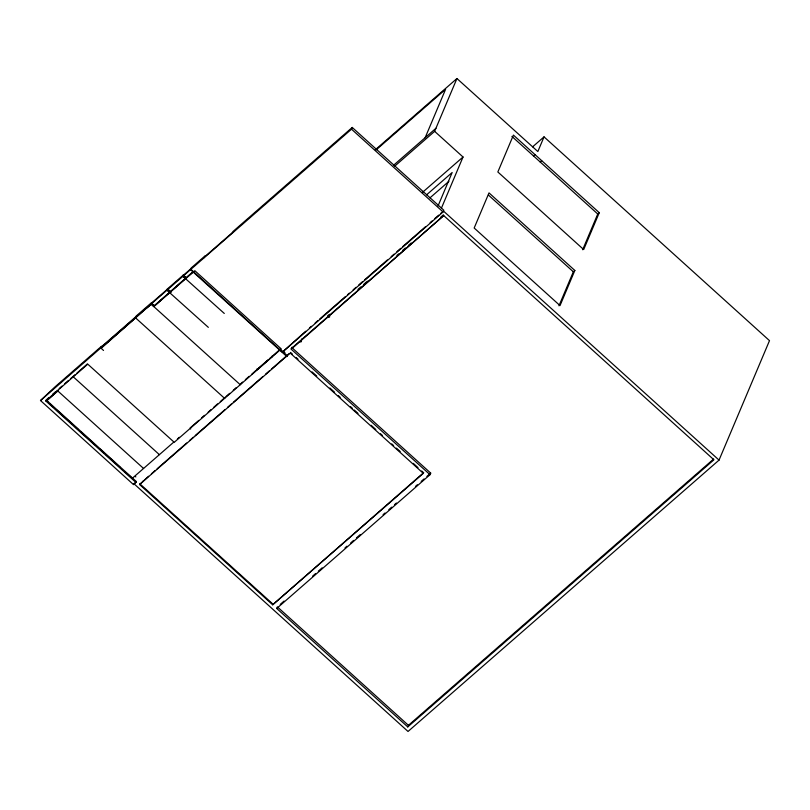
<?xml version="1.0" encoding="UTF-8"?>
<svg xmlns="http://www.w3.org/2000/svg" width="810" height="810" viewBox="0 0 810 810"><rect width="100%" height="100%" fill="white"/><g stroke="black" fill="none" stroke-linecap="round" stroke-linejoin="round"><path stroke-width="1.21" d="M208.342 327.361L166.941 290.233L167.498 288.856L183.445 274.944L186.057 277.81L183.303 275.329L191.322 268.323M224.289 313.45L182.888 276.311L183.445 274.944M256.335 370.403L256.81 369.249L256.335 370.403L272.281 356.491M167.508 288.876L167.103 289.848L169.918 292.39M271.978 356.754L272.423 355.691M135.928 482.426L45.714 400.889L46.13 399.897L136.313 481.515L135.928 482.426L133.468 484.572L40.5 400.545L54.614 387.231L101.483 346.285L101.26 346.913L135.746 316.821L136.141 317.176M135.331 317.803L136.08 316.143L151.723 302.494L151.055 304.094L240.256 384.72L240.671 383.727M151.865 303.456L101.169 348.31M151.48 304.368L153.839 306.504L192.719 271.998M166.911 290.253L167.326 289.261L170.08 291.752L169.695 292.663M182.888 276.311L183.455 274.965M204.221 257.702L204.96 255.96L191.241 267.938L190.502 269.669L286.882 356.592L287.55 354.993M232.257 233.239L232.986 231.498L352.239 127.453L443.799 210.205L443.07 211.947L282.427 352.107L190.907 269.315M133.468 484.572L136.313 481.515M421.726 470.985L423.6 472.686L423.316 473.364L272.666 604.807L139.583 484.532L148.564 476.27M142.56 481.94L142.844 481.251M190.401 427.589L190.644 429.057M225.028 397.376L224.613 398.368L135.412 317.743M40.5 400.545L351.51 129.185L352.239 127.453M279.703 350.295L280.149 349.414M280.068 349.981L280.452 349.14M282.427 352.107L305.623 331.29M293.068 347.024L292.683 347.935L443.718 215.581L713.914 459.796L407.764 726.914L276.716 608.462L277.384 606.882L408.432 725.335L407.764 726.914M425.149 137.71L445.601 89.282L376.093 149.931M394.753 166.141L434.636 131.341L456.941 78.529L537.84 151.541L544.037 136.87L769.5 340.645L719.037 460.11L408.027 731.471L133.852 483.661M438.007 206.013L452.162 172.51L426.576 194.835M272.666 604.807L423.6 472.686M441.45 208.079L463.026 157.008L434.636 131.341M276.716 608.462L430.029 474.69L430.707 473.111L291.559 347.348M558.971 305.795L573.338 271.796L574.847 270.469L489.007 192.891L474.174 228.015L560.014 305.603L574.847 270.469M582.653 249.733L597.75 214.002L599.268 212.686L513.418 135.098L497.846 171.973L583.686 249.561L599.268 212.686M167.326 289.261L151.47 303.102L154.224 305.593M204.565 256.871L232.602 232.419M101.503 347.52L135.655 317.723M147.045 307.79L149.89 305.309M47.031 399.158L48.904 397.528M52.64 394.267L55.444 391.817M59.191 388.557L61.995 386.107M64.8 383.656L68.536 380.396M70.409 378.766L75.087 374.686M76.96 373.056L87.308 363.974M193.286 271.623L154.143 305.785L151.784 303.649M45.714 400.889L87.794 364.176L174.241 442.311L281.272 348.928L194.845 270.712L153.809 306.575M48.357 402.56L46.494 400.869L57.743 390.896M46.494 400.869L57.834 390.977M375.283 149.789L456.941 78.529M393.721 165.119L435.922 128.304M422.111 192.699L463.026 157.008M429.948 197.873L448.902 181.339M173.765 442.108L132.222 478.356L124.77 471.612M177.41 438.979L179.293 437.289M190.32 427.781L198.794 420.39M201.639 417.828L204.434 415.348M208.13 412.239L210.995 409.627M213.789 407.238L217.546 403.906M220.279 401.649L223.155 399.006M225.95 396.576L229.635 393.366M233.229 390.339L236.074 387.737M240.59 383.92L242.554 382.087M245.369 379.627L249.126 376.346M251.869 374.088L255.707 370.615M257.55 369.046L267.918 359.964M269.71 358.516L280.128 349.302M135.108 476.462L135.837 476.887M309.43 327.969L311.324 326.319M315.13 322.998L317.986 320.507M319.879 318.846L345.546 296.46M347.45 294.8L349.353 293.139M353.15 289.818L356.005 287.337M358.86 284.847L362.657 281.526M364.561 279.865L387.372 259.969M391.179 256.648L394.024 254.158M396.88 251.667L400.677 248.356M402.58 246.696L425.392 226.79M430.15 222.639L432.044 220.988M434.899 218.498L438.706 215.177M440.599 213.516L443.455 211.035L719.037 460.11M327.564 315.93L329.467 314.27M357.959 289.413L360.804 286.922M363.66 284.442L367.457 281.121M396.9 255.433L398.803 253.783M402.6 250.462L405.445 247.981M408.301 245.491L411.146 243.01M440.589 217.313L443.434 214.832M443.718 215.581L290.891 348.928L430.029 474.69M300.712 342.093L301.391 341.506L300.773 340.939M329.791 316.72L329.113 317.317L328.495 316.75M151.419 473.779L155.226 470.458M157.13 468.798L186.644 443.04M189.499 440.549L193.306 437.228M195.21 435.567L224.724 409.819M227.58 407.329L231.387 404.008M233.29 402.347L262.805 376.589M265.66 374.099L269.467 370.777M271.37 369.117L289.038 353.697M139.583 484.532L290.233 353.089L423.316 473.364M532.626 146.823L544.037 136.87M533.456 155.895L534.965 154.568M540.179 161.98L541.698 160.653M280.24 604.392L284.047 601.071M312.619 576.143L315.475 573.642M318.33 571.151L322.137 567.83M344.999 547.884L346.903 546.223M350.71 542.903L353.565 540.412M356.42 537.921L360.227 534.59M383.089 514.654L384.993 512.993M388.8 509.662L391.655 507.171M394.51 504.681L396.424 503.02M415.469 486.405L417.373 484.744M421.18 481.413L424.035 478.923M426.89 476.432L430.707 473.111M408.432 725.335L713.63 459.037M167.498 288.856L171.274 292.248M511.9 136.424L597.75 214.002M488.42 195.058L573.338 271.796M351.51 129.185L443.07 211.947M301.806 338.934L302.424 339.491M290.527 352.401L292.4 354.102M296.146 357.483L298.019 359.184M312.083 371.891L316.761 376.123M329.883 387.98L334.57 392.212M338.317 395.604L340.19 397.295M350.507 406.62L352.38 408.311M354.253 410.002L358 413.394M371.122 425.25L375.81 429.482M380.498 433.725L382.371 435.416M391.736 443.88L393.609 445.581M396.424 448.122L400.17 451.504M413.292 463.371L417.98 467.603M283.135 351.003L284.897 352.603M280.199 349.292L287.267 355.681M182.736 276.21L185.551 278.751M100.774 347.956L103.528 350.447M72.93 376.518L159.378 454.653M57.105 390.319L143.562 468.464M139.877 483.843L272.96 604.128M50.22 404.241L53.014 406.762M56.74 410.133L72.586 424.45M75.381 426.981L78.175 429.502M80.97 432.034L95.884 445.51M99.61 448.872L104.267 453.084M106.13 454.774L120.113 467.4"/></g></svg>
